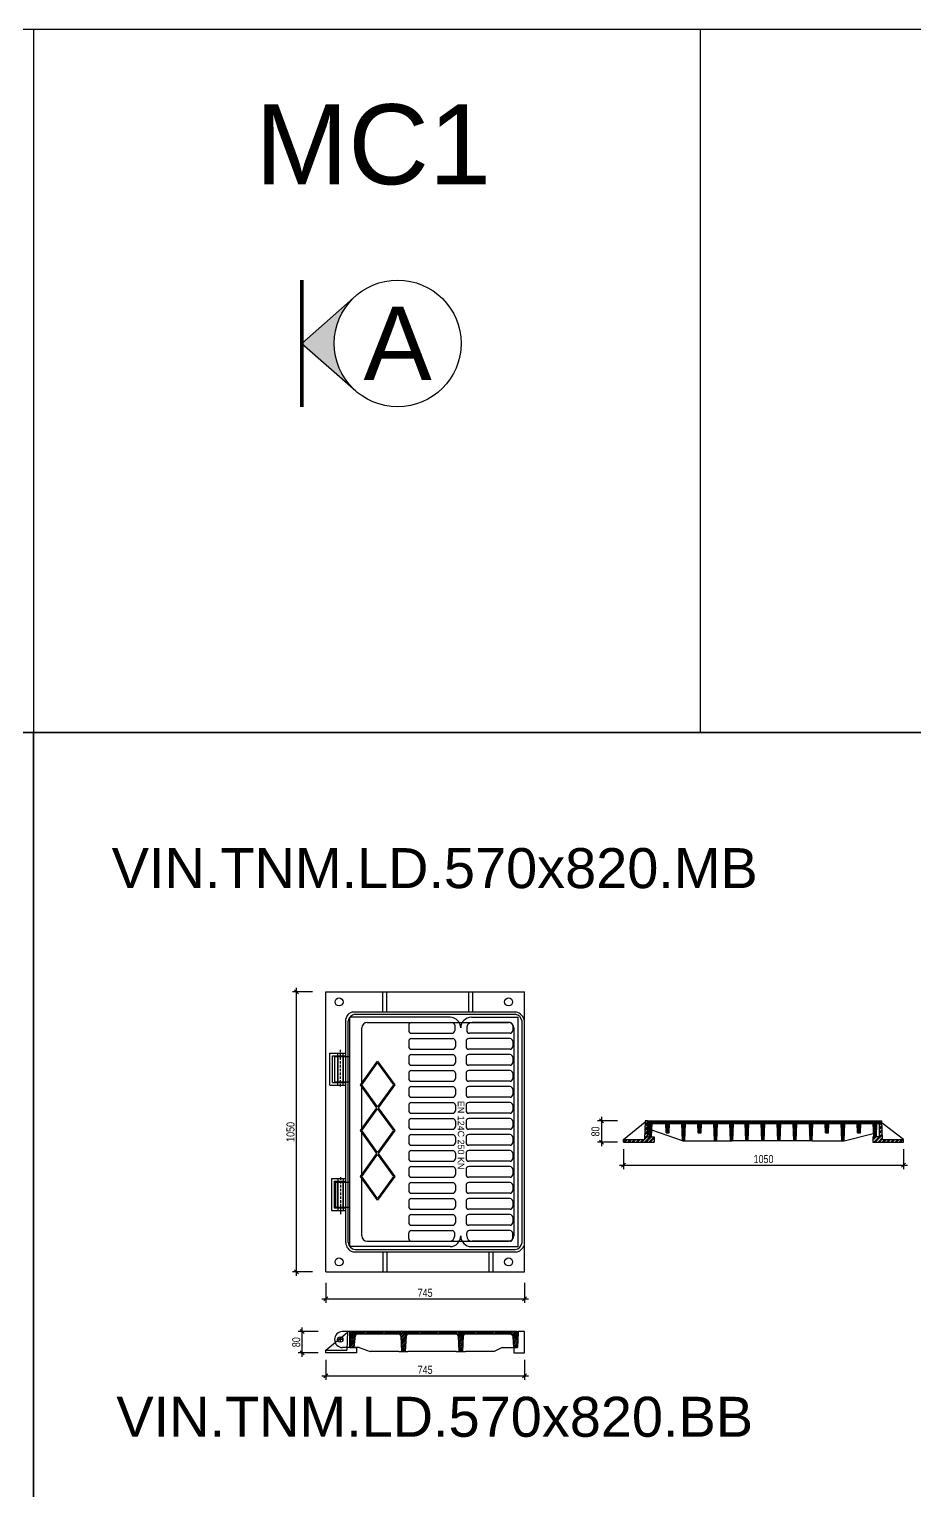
# Model space of a CAD drawing. Header units: feet. Extents: x 0 to 46220, y -100 to 29800.
# Drawn here: x 21984 to 25304, y 21449 to 26929 of the extents above; entities that cross this region are included whole.
import ezdxf
from ezdxf.enums import TextEntityAlignment as Align

# ---------------------------------------------------------------- set-up
doc = ezdxf.new("R2010")
doc.units = ezdxf.units.FT
doc.header["$MEASUREMENT"] = 0
doc.linetypes.add('HIDDEN2', pattern=[4.762499999999999, 3.175, -1.5875])
doc.layers.get('Defpoints').update_dxf_attribs({"color": 8})
for name, color, linetype in [('VHG-140', 140, 'Continuous'), ('VHG-Dim', 140, 'Continuous'), ('VHG-Nap2', 125, 'Continuous'), ('VHG-Nap3', 251, 'Continuous'), ('VHG-Nap4', 7, 'Continuous'), ('VHG-Text', 7, 'Continuous'), ('VHG-Thep', 1, 'Continuous')]:
    doc.layers.add(name, color=color, linetype=linetype)
doc.styles.add('Arial', font='arial.ttf')
doc.styles.add('VHG-Unicode.Bold', font='arial.ttf', dxfattribs={"width": 0.8})
doc.styles.add('VHG-Unicode.Regular', font='arial.ttf', dxfattribs={"width": 0.8})
doc.dimstyles.new('VHG1-15', dxfattribs={"dimscale": 150, "dimtxt": 0.2, "dimasz": 0.1, "dimexe": 0.1, "dimexo": 0.1, "dimgap": 0.05, "dimtad": 1, "dimdec": 0, "dimzin": 0, "dimdsep": 46, "dimtxsty": 'VHG-Unicode.Regular', "dimblk": 'OBLIQUE', "dimcen": 0.1, "dimdle": 0.1, "dimclrd": 140, "dimclre": 140, "dimclrt": 7, "dimaunit": 1, "dimadec": 3, "dimazin": 0, "dimtfac": 1, "dimtdec": 0, "dimtix": 1, "dimtofl": 0, "dimtmove": 0, "dimatfit": 3, "dimldrblk": 'DOTSMALL', "dimfxl": 0.4, "dimfxlon": 1, "dimtolj": 1, "dimtzin": 0, "dimarcsym": 0})
pattern_1 = [(45, (-5797.61985022173, 61594.12343106967), (-2.651650429449553, 2.651650429449553), [])]

# ---------------------------------------------------------------- blocks, each defined once
blk = doc.blocks.new('34gagw4gs')
at = {"layer": 'VHG-Nap3', "lineweight": 25, "ltscale": 3}
h = blk.add_hatch(dxfattribs=at)
h.set_pattern_fill('ANSI31', color=256, scale=36, angle=90)
h.set_pattern_definition([(135, (-3643.953820500523, -39188.56399605235), (-3.181980515339464, -3.181980515339464), [])])
h.paths.add_polyline_path([(-14.91373409703374, 56.27916053310037, -0.2161078666478582), (-20, 62.78566753305495), (-20, 219.6491875629872, -0.2869233876518967), (-12.37358256056905, 227.016806345433), (45, 229.6582729481161), (45, 236.6656878329813), (45, 243.6656878329813), (-14.09998618811369, 246.3933795038611, -0.2313413417606376), (-20, 252.9003677163273), (-20, 433.9927159529179, -0.300241678041459), (-12.22771136835217, 441.8001803029329), (45, 444.4414592888206), (45, 458.4414592888206), (-13.97691079601645, 461.1634705569595, -0.2438253987207569), (-19.99760580062866, 468.1274246480316), (-19.93715512752533, 636.9400682169944, -0.3938596582141196), (-11.18578607961535, 647.4008108861744), (30, 650.42110186629), (30, 664.4414592888206), (-25.91066859290004, 666.3051482420415), (-30, 666.3397606760263), (-30, 643.8933591041714), (-30, 51.46625017933547), (-30, 40.57701422646642, 0.4240070751806534), (-25.86674068123102, 36.57923460006714), (30, 38.44145928882062), (30, 51.90253369137645)])
at = {"layer": 'VHG-Nap4'}
for p, q in [((-30, 650.5770142264664), (-30, 666.3397606760263)), ((-30, 662.3059043493122), (-30, 51.46625017933547)), ((-25.86674068123102, 666.3036839775741), (30, 664.4414592888206)), ((30, 650.4211018657516), (29.99999999999909, 664.4414592888206)), ((30, 650.4211018657443), (30, 660.5725710168481)), ((30, 606.4414592888206), (30, 650.4211018657443)), ((30, 606.4414592888206), (45, 576.4414592888206)), ((45, 576.4414592888206), (45, 468.7601575739682)), ((45, 434.1227610036731), (45, 253.0772307440639)), ((-30, 60.97499252483249), (-30, 8.447245547547936)), ((30, 70.25025331228971), (30, 8.447245547547936)), ((-30, 52.30590434931219), (-30, 40.57701422646642)), ((-25.86674068123102, 36.57923460006714), (30, 38.44145928882062)), ((-10, 0), (10, 0)), ((0, 10), (0, -10)), ((30, 50.57257101684809), (30, 42.31034756079316)), ((30, 50.57257101684809), (30, 42.31034756079316))]:
    blk.add_line(p, q, dxfattribs=at)
at = {"layer": 'VHG-Nap4', "lineweight": 25, "ltscale": 3}
for p, q in [((-30, 666.3397606760263), (-26, 666.3059043493122)), ((-19.93676783144474, 638.0216123331338), (-19.99760580062866, 468.1274246480316)), ((30.01893277093768, 650.4224902689457), (-11.18578607961535, 647.4008108861744)), ((-13.97691079601645, 461.1634705569595), (45, 458.4414592888206)), ((-12.22771136835217, 441.8001803029329), (45, 444.4414592888206)), ((45, 434.1227610036731), (45, 468.7601575739682)), ((-20, 433.9927159529179), (-20, 252.9003677163273)), ((-20, 219.6491875629872), (-20, 62.78566753305495)), ((-14.09998618811369, 246.3933795038611), (45, 243.6656878329813)), ((-12.37358256056905, 227.016806345433), (45, 229.6582729481161)), ((45, 236.6656878329813), (45, 253.0772307440639)), ((45, 219.8056878335774), (45, 236.6656878329813)), ((45, 219.8056878335774), (45, 111.4034669045359)), ((30, 70.25025331228971), (45, 111.4034669045359)), ((30, 51.90253369137645), (-14.91373409703374, 56.27916053310037)), ((30, 37.90253369137645), (30, 51.90253369137645))]:
    blk.add_line(p, q, dxfattribs=at)
at = {"layer": 'VHG-Nap4'}
blk.add_circle((0, 0), 10, dxfattribs=at)
at = {"layer": 'VHG-Nap4', "lineweight": 25, "ltscale": 3}
for centre, start, end in [((-9.951594546437263, 637.4772645812482), 88.28648511935619, 183.1391808897118), ((-10.19890408962965, 432.0081457309425), 101.7054669948269, 168.5532556751563), ((-10.27144720032811, 470.4516102802008), 193.4395046091009, 248.2506833445853), ((-10.39452259242535, 255.6815192271024), 196.1477432027953, 248.2506833445853), ((-10.29577678442001, 217.2350517399609), 101.9923200202579, 166.0300138295416), ((-10.28147330135107, 65.14156200736761), 193.626371246655, 242.4045227149131)]:
    blk.add_arc(centre, 10, start, end, dxfattribs=at)
at = {"layer": 'VHG-Nap4'}
for centre, radius, end in [((-26, 40.57701422646642), 3.999999999999824, 271.9091525090072), ((0, 8.447245547547936), 30, 0)]:
    blk.add_arc(centre, radius, 180, end, dxfattribs=at)
blk = doc.blocks.new('VIN.TNM.LD.570x820.BB')
at = {"layer": 'VHG-Nap4', "lineweight": 30, "ltscale": 3}
for p, q in [((-317.1775056049155, 0), (-319.7229601517247, -70)), ((-308.1775056049155, 0), (-317.1775056049155, 0))]:
    blk.add_line(p, q, dxfattribs=at)
at = {"layer": 'VHG-Nap4'}
for q in [(-308.1775056049155, 0), (-283.1775056049155, -60)]:
    blk.add_line((-308.1775056049155, -60), q, dxfattribs=at)
at = {"layer": 'VHG-Nap4', "lineweight": 25, "ltscale": 3}
for p, q in [((-398.1775056049155, -70), (-317.3301640111895, -4.198106170282699)), ((-398.1775056049155, -80), (-398.1775056049155, -70)), ((-398.1775056049155, -70), (-319.7229601517247, -70)), ((-283.1775056049228, -80), (-398.1775056049155, -80)), ((-283.1775056049155, -60), (-283.1775056049155, -80))]:
    blk.add_line(p, q, dxfattribs=at)
at = {"layer": 'VHG-Nap4'}
blk.add_lwpolyline([(322.7397648021579, 0), (320.8414634149522, -60), (306.8224943950772, -60), (306.8224943950772, -80), (346.8224943950772, -80), (346.8224943950845, 0)], close=True, dxfattribs=at)
at = {"layer": 'VHG-Dim', "rotation": 270}
blk.add_blockref('34gagw4gs', (-343.5999958738685, -30), dxfattribs=at)
blk = doc.blocks.new('EN-124C')
at = {"layer": 'VHG-Nap4'}
for p, q in [((519.8612532943953, 264.4976151400115), (-340.1387467056056, 264.4976151400188)), ((-340.1387467056047, 89.49761514001875), (-340.1387467056047, 264.4976151400188)), ((-320.1387467056047, 234.4976151400188), (-320.1387467056047, 91.99761514001875)), ((-310.1387467056047, 244.4976151400188), (-290.1387467056047, 244.4976151400188)), ((-280.1387467056047, 234.4976151400188), (-280.1387467056047, 81.99761514001875)), ((-260.1387467056047, 234.4976151400188), (-260.1387467056047, 79.49761514001875)), ((-250.1387467056047, 244.4976151400188), (-230.1387467056047, 244.4976151400188)), ((-220.1387467056047, 234.4976151400188), (-220.1387467056047, 79.49761514001875)), ((-200.1387467056047, 234.4976151400188), (-200.1387467056047, 79.49761514001875)), ((-190.1387467056047, 244.4976151400188), (-170.1387467056047, 244.4976151400188)), ((-160.1387467056047, 234.4976151400188), (-160.1387467056047, 79.49761514001875)), ((-140.1387467056047, 234.4976151400188), (-140.1387467056047, 79.49761514001875)), ((-130.1387467056047, 244.4976151400188), (-110.1387467056047, 244.4976151400188)), ((-100.1387467056047, 234.4976151400188), (-100.1387467056047, 79.49761514001875)), ((-80.13874670560472, 234.4976151400188), (-80.13874670560472, 79.49761514001875)), ((-70.13874670560472, 244.4976151400188), (-50.13874670560472, 244.4976151400188)), ((-40.13874670560472, 234.4976151400188), (-40.13874670560472, 79.49761514001875)), ((-20.13874670560472, 234.4976151400188), (-20.13874670560472, 79.49761514001875)), ((-10.13874670560472, 244.4976151400188), (9.861253294395283, 244.4976151400188)), ((19.86125329439528, 234.4976151400188), (19.86125329439528, 79.49761514001875)), ((39.86125329439528, 234.4976151400188), (39.86125329439528, 79.49761514001875)), ((49.86125329439528, 244.4976151400188), (69.86125329439528, 244.4976151400188)), ((79.86125329439528, 234.4976151400188), (79.86125329439528, 79.49761514001875)), ((99.86125329439528, 234.4976151400188), (99.86125329439528, 79.49761514001875)), ((109.8612532943953, 244.4976151400188), (129.8612532943953, 244.4976151400188)), ((139.8612532943953, 234.4976151400188), (139.8612532943953, 79.49761514001875)), ((159.8612532943953, 234.4976151400188), (159.8612532943953, 79.49761514001875)), ((169.8612532943953, 244.4976151400188), (189.8612532943953, 244.4976151400188)), ((199.8612532943953, 234.4976151400188), (199.8612532943953, 79.49761514001875)), ((219.8612532943953, 234.4976151400188), (219.8612532943953, 79.49761514001875)), ((229.8612532943953, 244.4976151400188), (249.8612532943953, 244.4976151400188)), ((259.8612532943953, 234.4976151400188), (259.8612532943953, 79.49761514001875)), ((279.8612532943953, 234.4976151400188), (279.8612532943953, 79.49761514001875)), ((289.8612532943953, 244.4976151400188), (309.8612532943953, 244.4976151400188)), ((319.8612532943953, 234.4976151400188), (319.8612532943953, 79.49761514001875)), ((339.8612532943953, 234.4976151400188), (339.8612532943953, 79.49761514001875)), ((349.8612532943953, 244.4976151400188), (369.8612532943953, 244.4976151400188)), ((379.8612532943953, 234.4976151400188), (379.8612532943953, 79.49761514001875)), ((399.8612532943953, 234.4976151400188), (399.8612532943953, 79.49761514001875)), ((409.8612532943953, 244.4976151400188), (429.8612532943953, 244.4976151400188)), ((439.8612532943953, 234.4976151400188), (439.8612532943953, 79.49761514001875)), ((459.8612532943953, 234.4976151400188), (459.8612532943953, 81.99761514001875)), ((489.8612532943953, 244.4976151400188), (469.8612532943953, 244.4976151400188)), ((499.8612532943953, 234.4976151400188), (499.8612532943953, 91.99761514001875)), ((519.8612532943953, 89.49761514001875), (519.8612532943953, 264.4976151400188)), ((-300.1387467056047, 71.99761514001875), (-290.1387467056047, 71.99761514001875)), ((-250.1387467056047, 69.49761514001875), (-230.1387467056047, 69.49761514001875)), ((-190.1387467056047, 69.49761514001875), (-170.1387467056047, 69.49761514001875)), ((-130.1387467056047, 69.49761514001875), (-110.1387467056047, 69.49761514001875)), ((-70.13874670560472, 69.49761514001875), (-50.13874670560472, 69.49761514001875)), ((-10.13874670560472, 69.49761514001875), (9.861253294395283, 69.49761514001875)), ((49.86125329439528, 69.49761514001875), (69.86125329439528, 69.49761514001875)), ((109.8612532943953, 69.49761514001875), (129.8612532943953, 69.49761514001875)), ((169.8612532943953, 69.49761514001875), (189.8612532943953, 69.49761514001875)), ((229.8612532943953, 69.49761514001875), (249.8612532943953, 69.49761514001875)), ((289.8612532943953, 69.49761514001875), (309.8612532943953, 69.49761514001875)), ((349.8612532943953, 69.49761514001875), (369.8612532943953, 69.49761514001875)), ((409.8612532943953, 69.49761514001875), (429.8612532943953, 69.49761514001875)), ((479.8612532943953, 71.99761514001875), (469.8612532943953, 71.99761514001875)), ((-340.1387467056047, 9.497615140018752), (-340.1387467056047, -365.6782171837112)), ((-320.1387467056047, -135.5023848599812), (-320.1387467056047, 16.99761514001875)), ((-320.1387467056047, -135.5023848599812), (-320.1387467056047, 6.997615140018752)), ((-310.1387467056047, 26.99761514001875), (-290.1387467056047, 26.99761514001875)), ((-280.1387467056047, -135.5023848599812), (-280.1387467056047, 16.99761514001875)), ((-260.1387467056047, -135.5023848599812), (-260.1387467056047, 19.49761514001875)), ((-250.1387467056047, 29.49761514001875), (-230.1387467056047, 29.49761514001875)), ((-220.1387467056047, -135.5023848599812), (-220.1387467056047, 19.49761514001875)), ((-200.1387467056047, -135.5023848599812), (-200.1387467056047, 19.49761514001875)), ((-190.1387467056047, 29.49761514001875), (-170.1387467056047, 29.49761514001875)), ((-160.1387467056047, -135.5023848599812), (-160.1387467056047, 19.49761514001875)), ((-140.1387467056047, -135.5023848599812), (-140.1387467056047, 19.49761514001875)), ((-130.1387467056047, 29.49761514001875), (-110.1387467056047, 29.49761514001875)), ((-100.1387467056047, -135.5023848599812), (-100.1387467056047, 19.49761514001875)), ((-80.13874670560472, -135.5023848599812), (-80.13874670560472, 19.49761514001875)), ((-70.13874670560472, 29.49761514001875), (-50.13874670560472, 29.49761514001875)), ((-40.13874670560472, -135.5023848599812), (-40.13874670560472, 19.49761514001875)), ((-20.13874670560472, -135.5023848599812), (-20.13874670560472, 19.49761514001875)), ((-10.13874670560472, 29.49761514001875), (9.861253294395283, 29.49761514001875)), ((19.86125329439528, -135.5023848599812), (19.86125329439528, 19.49761514001875)), ((39.86125329439528, -135.5023848599812), (39.86125329439528, 19.49761514001875)), ((49.86125329439528, 29.49761514001875), (69.86125329439528, 29.49761514001875)), ((79.86125329439528, -135.5023848599812), (79.86125329439528, 19.49761514001875)), ((99.86125329439528, -135.5023848599812), (99.86125329439528, 19.49761514001875)), ((109.8612532943953, 29.49761514001875), (129.8612532943953, 29.49761514001875)), ((139.8612532943953, -135.5023848599812), (139.8612532943953, 19.49761514001875)), ((159.8612532943953, -135.5023848599812), (159.8612532943953, 19.49761514001875)), ((169.8612532943953, 29.49761514001875), (189.8612532943953, 29.49761514001875)), ((199.8612532943953, -135.5023848599812), (199.8612532943953, 19.49761514001875)), ((219.8612532943953, -135.5023848599812), (219.8612532943953, 19.49761514001875)), ((229.8612532943953, 29.49761514001875), (249.8612532943953, 29.49761514001875)), ((259.8612532943953, -135.5023848599812), (259.8612532943953, 19.49761514001875)), ((279.8612532943953, -135.5023848599812), (279.8612532943953, 19.49761514001875)), ((289.8612532943953, 29.49761514001875), (309.8612532943953, 29.49761514001875)), ((319.8612532943953, -135.5023848599812), (319.8612532943953, 19.49761514001875)), ((339.8612532943953, -135.5023848599812), (339.8612532943953, 19.49761514001875)), ((349.8612532943953, 29.49761514001875), (369.8612532943953, 29.49761514001875)), ((379.8612532943953, -135.5023848599812), (379.8612532943953, 19.49761514001875)), ((399.8612532943953, -135.5023848599812), (399.8612532943953, 19.49761514001875)), ((409.8612532943953, 29.49761514001875), (429.8612532943953, 29.49761514001875)), ((439.8612532943953, -135.5023848599812), (439.8612532943953, 19.49761514001875)), ((459.8612532943953, -135.5023848599812), (459.8612532943953, 16.99761514001875)), ((479.8612532943953, 26.99761514001875), (469.8612532943953, 26.99761514001875)), ((499.8612532943953, -135.5023848599812), (499.8612532943953, 6.997615140018752)), ((499.8612532943953, -135.5023848599812), (499.8612532943953, 6.997615140018752)), ((519.8612532943953, 9.497615140018752), (519.8612532943953, -365.6782171837112)), ((-310.1387467056047, -145.5023848599812), (-290.1387467056047, -145.5023848599812)), ((-250.1387467056047, -145.5023848599812), (-230.1387467056047, -145.5023848599812)), ((-190.1387467056047, -145.5023848599812), (-170.1387467056047, -145.5023848599812)), ((-130.1387467056047, -145.5023848599812), (-110.1387467056047, -145.5023848599812)), ((-70.13874670560472, -145.5023848599812), (-50.13874670560472, -145.5023848599812)), ((-10.13874670560472, -145.5023848599812), (9.861253294395283, -145.5023848599812)), ((49.86125329439528, -145.5023848599812), (69.86125329439528, -145.5023848599812)), ((109.8612532943953, -145.5023848599812), (129.8612532943953, -145.5023848599812)), ((169.8612532943953, -145.5023848599812), (189.8612532943953, -145.5023848599812)), ((229.8612532943953, -145.5023848599812), (249.8612532943953, -145.5023848599812)), ((289.8612532943953, -145.5023848599812), (309.8612532943953, -145.5023848599812)), ((349.8612532943953, -145.5023848599812), (369.8612532943953, -145.5023848599812)), ((409.8612532943953, -145.5023848599812), (429.8612532943953, -145.5023848599812)), ((489.8612532943953, -145.5023848599812), (469.8612532943953, -145.5023848599812)), ((519.8612532943953, -365.6782171837112), (-340.1387467056047, -365.6782171837112)), ((-192.3902618594002, -423.3501132204256), (-192.3902618594002, -365.6782171837112)), ((-98.3902618594002, -423.3501132204256), (-98.3902618594002, -365.6782171837112)), ((278.1127684481908, -423.3501132204256), (278.1127684481908, -365.6782171837112)), ((372.1127684481908, -423.3501132204256), (372.1127684481908, -365.6782171837112)), ((-192.3902618594002, -391.7973587679735), (-98.3902618594002, -391.7973587679735)), ((-192.3902618594002, -411.7973587679735), (-98.3902618594002, -411.7973587679735)), ((-192.3902618594002, -423.3501132204256), (-98.3902618594002, -423.3501132204256)), ((372.1127684481908, -391.7973587679735), (278.1127684481908, -391.7973587679735)), ((372.1127684481908, -411.7973587679735), (278.1127684481908, -411.7973587679735)), ((372.1127684481908, -423.3501132204256), (278.1127684481908, -423.3501132204256))]:
    blk.add_line(p, q, dxfattribs=at)
at = {"layer": 'VHG-Nap4', "lineweight": 25, "ltscale": 3}
for points in [[(-0.7052834711503237, -264.4085774458072), (-86.60295554692857, -325.9332580342016), (-175.9184612638783, -261.9605352803192), (-86.60295554692857, -197.9878125282994), (-0.7052835009526461, -259.5124930962047)], [(-0.7052835009526461, -259.5124930962047), (85.1923885748256, -197.9878125078103), (171.0900606245268, -259.5124930757156)], [(171.0900525331963, -259.5124988704047), (256.9877327003051, -197.9878124891839), (346.3032384172548, -261.9605352412036), (256.9877327003051, -325.9332579932234), (171.0900606506038, -264.4085774253181)], [(171.0900606506038, -264.4085774253181), (85.1923885748256, -325.9332580137125), (-0.7052834711503237, -264.4085774458072)]]:
    blk.add_lwpolyline(points, dxfattribs=at)
for points in [[(-4.123117142124102, -261.9605352616927), (-86.6029557294678, -321.0371737944952), (-169.0827943168115, -261.9605352616927), (-86.6029557294678, -202.8838967270276)], [(167.6722269833554, -261.9605352412036), (85.19238839228638, -321.0371737740061), (2.712549804942682, -261.9605352412036), (85.19238839228638, -202.8838967065385)], [(339.4675711051095, -261.9605352207145), (256.9877325177658, -321.0371737553796), (174.5078939266969, -261.9605352207145), (256.9877325177658, -202.8838966879121)]]:
    blk.add_lwpolyline(points, close=True, dxfattribs=at)
at = {"layer": 'VHG-Nap4'}
for centre, radius, start, end in [((-310.1387467056047, 234.4976151400188), 10.00000000000021, 90, 180), ((-290.1387467056047, 234.4976151400188), 10.00000000000021, 0, 90), ((-250.1387467056047, 234.4976151400188), 10.00000000000021, 90, 180), ((-230.1387467056047, 234.4976151400188), 10.00000000000021, 0, 90), ((-190.1387467056047, 234.4976151400188), 10.00000000000021, 90, 180), ((-170.1387467056047, 234.4976151400188), 10.00000000000021, 0, 90), ((-130.1387467056047, 234.4976151400188), 10.00000000000021, 90, 180), ((-110.1387467056047, 234.4976151400188), 10.00000000000021, 0, 90), ((-70.13874670560472, 234.4976151400188), 10.00000000000021, 90, 180), ((-50.13874670560472, 234.4976151400188), 10.00000000000021, 0, 90), ((-10.13874670560472, 234.4976151400188), 10.00000000000021, 90, 180), ((9.861253294395283, 234.4976151400188), 10.00000000000021, 0, 90), ((49.86125329439528, 234.4976151400188), 10.00000000000021, 90, 180), ((69.86125329439528, 234.4976151400188), 10.00000000000021, 0, 90), ((109.8612532943953, 234.4976151400188), 10.00000000000021, 90, 180), ((129.8612532943953, 234.4976151400188), 10.00000000000021, 0, 90), ((169.8612532943953, 234.4976151400188), 10.00000000000021, 90, 180), ((189.8612532943953, 234.4976151400188), 10.00000000000021, 0, 90), ((229.8612532943953, 234.4976151400188), 10.00000000000021, 90, 180), ((249.8612532943953, 234.4976151400188), 10.00000000000021, 0, 90), ((289.8612532943953, 234.4976151400188), 10.00000000000021, 90, 180), ((309.8612532943953, 234.4976151400188), 10.00000000000021, 0, 90), ((349.8612532943953, 234.4976151400188), 10.00000000000021, 90, 180), ((369.8612532943953, 234.4976151400188), 10.00000000000021, 0, 90), ((409.8612532943953, 234.4976151400188), 10.00000000000021, 90, 180), ((429.8612532943953, 234.4976151400188), 10.00000000000021, 0, 90), ((469.8612532943953, 234.4976151400188), 10.00000000000021, 90, 180), ((489.8612532943953, 234.4976151400188), 10.00000000000021, 0, 90), ((-300.1387467056047, 89.49761514001875), 40.00000000000082, 180, 270), ((-300.1387467056047, 91.99761514001875), 20.00000000000043, 180, 270), ((-290.1387467056047, 81.99761514001875), 10.00000000000021, 270, 0), ((-250.1387467056047, 79.49761514001875), 10.00000000000021, 180, 270), ((-230.1387467056047, 79.49761514001875), 10.00000000000021, 270, 0), ((-190.1387467056047, 79.49761514001875), 10.00000000000021, 180, 270), ((-170.1387467056047, 79.49761514001875), 10.00000000000021, 270, 0), ((-130.1387467056047, 79.49761514001875), 10.00000000000021, 180, 270), ((-110.1387467056047, 79.49761514001875), 10.00000000000021, 270, 0), ((-70.13874670560472, 79.49761514001875), 10.00000000000021, 180, 270), ((-50.13874670560472, 79.49761514001875), 10.00000000000021, 270, 0), ((-10.13874670560472, 79.49761514001875), 10.00000000000021, 180, 270), ((9.861253294395283, 79.49761514001875), 10.00000000000021, 270, 0), ((49.86125329439528, 79.49761514001875), 10.00000000000021, 180, 270), ((69.86125329439528, 79.49761514001875), 10.00000000000021, 270, 0), ((109.8612532943953, 79.49761514001875), 10.00000000000021, 180, 270), ((129.8612532943953, 79.49761514001875), 10.00000000000021, 270, 0), ((169.8612532943953, 79.49761514001875), 10.00000000000021, 180, 270), ((189.8612532943953, 79.49761514001875), 10.00000000000021, 270, 0), ((229.8612532943953, 79.49761514001875), 10.00000000000021, 180, 270), ((249.8612532943953, 79.49761514001875), 10.00000000000021, 270, 0), ((289.8612532943953, 79.49761514001875), 10.00000000000021, 180, 270), ((309.8612532943953, 79.49761514001875), 10.00000000000021, 270, 0), ((349.8612532943953, 79.49761514001875), 10.00000000000021, 180, 270), ((369.8612532943953, 79.49761514001875), 10.00000000000021, 270, 0), ((409.8612532943953, 79.49761514001875), 10.00000000000021, 180, 270), ((429.8612532943953, 79.49761514001875), 10.00000000000021, 270, 0), ((469.8612532943953, 81.99761514001875), 10.00000000000021, 180, 270), ((479.8612532943953, 91.99761514001875), 20.00000000000043, 270, 0), ((479.8612532943953, 89.49761514001875), 40.00000000000082, 270, 0), ((-300.1387467056047, 9.497615140018752), 40.00000000000082, 90, 180), ((-310.1387467056047, 16.99761514001875), 10.00000000000021, 90, 180), ((-290.1387467056047, 16.99761514001875), 10.00000000000021, 0, 90), ((-250.1387467056047, 19.49761514001875), 10.00000000000021, 90, 180), ((-230.1387467056047, 19.49761514001875), 10.00000000000021, 0, 90), ((-190.1387467056047, 19.49761514001875), 10.00000000000021, 90, 180), ((-170.1387467056047, 19.49761514001875), 10.00000000000021, 0, 90), ((-130.1387467056047, 19.49761514001875), 10.00000000000021, 90, 180), ((-110.1387467056047, 19.49761514001875), 10.00000000000021, 0, 90), ((-70.13874670560472, 19.49761514001875), 10.00000000000021, 90, 180), ((-50.13874670560472, 19.49761514001875), 10.00000000000021, 0, 90), ((-10.13874670560472, 19.49761514001875), 10.00000000000021, 90, 180), ((9.861253294395283, 19.49761514001875), 10.00000000000021, 0, 90), ((49.86125329439528, 19.49761514001875), 10.00000000000021, 90, 180), ((69.86125329439528, 19.49761514001875), 10.00000000000021, 0, 90), ((109.8612532943953, 19.49761514001875), 10.00000000000021, 90, 180), ((129.8612532943953, 19.49761514001875), 10.00000000000021, 0, 90), ((169.8612532943953, 19.49761514001875), 10.00000000000021, 90, 180), ((189.8612532943953, 19.49761514001875), 10.00000000000021, 0, 90), ((229.8612532943953, 19.49761514001875), 10.00000000000021, 90, 180), ((249.8612532943953, 19.49761514001875), 10.00000000000021, 0, 90), ((289.8612532943953, 19.49761514001875), 10.00000000000021, 90, 180), ((309.8612532943953, 19.49761514001875), 10.00000000000021, 0, 90), ((349.8612532943953, 19.49761514001875), 10.00000000000021, 90, 180), ((369.8612532943953, 19.49761514001875), 10.00000000000021, 0, 90), ((409.8612532943953, 19.49761514001875), 10.00000000000021, 90, 180), ((429.8612532943953, 19.49761514001875), 10.00000000000021, 0, 90), ((469.8612532943953, 16.99761514001875), 10.00000000000021, 90, 180), ((479.8612532943953, 9.497615140018752), 40.00000000000082, 0, 90), ((479.8612532943953, 6.997615140018752), 20.00000000000043, 0, 90), ((-310.1387467056047, -135.5023848599812), 10.00000000000021, 180, 270), ((-290.1387467056047, -135.5023848599812), 10.00000000000021, 270, 0), ((-250.1387467056047, -135.5023848599812), 10.00000000000021, 180, 270), ((-230.1387467056047, -135.5023848599812), 10.00000000000021, 270, 0), ((-190.1387467056047, -135.5023848599812), 10.00000000000021, 180, 270), ((-170.1387467056047, -135.5023848599812), 10.00000000000021, 270, 0), ((-130.1387467056047, -135.5023848599812), 10.00000000000021, 180, 270), ((-110.1387467056047, -135.5023848599812), 10.00000000000021, 270, 0), ((-70.13874670560472, -135.5023848599812), 10.00000000000021, 180, 270), ((-50.13874670560472, -135.5023848599812), 10.00000000000021, 270, 0), ((-10.13874670560472, -135.5023848599812), 10.00000000000021, 180, 270), ((9.861253294395283, -135.5023848599812), 10.00000000000021, 270, 0), ((49.86125329439528, -135.5023848599812), 10.00000000000021, 180, 270), ((69.86125329439528, -135.5023848599812), 10.00000000000021, 270, 0), ((109.8612532943953, -135.5023848599812), 10.00000000000021, 180, 270), ((129.8612532943953, -135.5023848599812), 10.00000000000021, 270, 0), ((169.8612532943953, -135.5023848599812), 10.00000000000021, 180, 270), ((189.8612532943953, -135.5023848599812), 10.00000000000021, 270, 0), ((229.8612532943953, -135.5023848599812), 10.00000000000021, 180, 270), ((249.8612532943953, -135.5023848599812), 10.00000000000021, 270, 0), ((289.8612532943953, -135.5023848599812), 10.00000000000021, 180, 270), ((309.8612532943953, -135.5023848599812), 10.00000000000021, 270, 0), ((349.8612532943953, -135.5023848599812), 10.00000000000021, 180, 270), ((369.8612532943953, -135.5023848599812), 10.00000000000021, 270, 0), ((409.8612532943953, -135.5023848599812), 10.00000000000021, 180, 270), ((429.8612532943953, -135.5023848599812), 10.00000000000021, 270, 0), ((469.8612532943953, -135.5023848599812), 10.00000000000021, 180, 270), ((489.8612532943953, -135.5023848599812), 10.00000000000021, 270, 0)]:
    blk.add_arc(centre, radius, start, end, dxfattribs=at)
at = {"layer": 'VHG-Nap4', "insert": (-26.577005938394, 62.72109735579579), "char_height": 24, "attachment_point": 1, "style": 'Arial'}
blk.add_mtext_dynamic_manual_height_columns('{\\fArial|b0|i0|c163|p34;EN 124}C 250{\\fArial|b0|i0|c163|p34; KN}', width=291.2205124714746, gutter_width=12.5, heights=[0], dxfattribs=at)
blk = doc.blocks.new('VIN.TNM.LD.570x820.MB')
at = {"layer": 'VHG-Nap2', "linetype": 'HIDDEN2', "ltscale": 3}
for p, q in [((-344.2966471891777, 308.3613439313995), (-344.2966471891777, 167.7405561283158)), ((-342.2966471891777, -308.3613439351393), (-342.2966471891777, -167.7405561283304))]:
    blk.add_line(p, q, dxfattribs=at)
at = {"layer": 'VHG-Nap4'}
for p, q in [((-398.1775056049155, -525.0000000000073), (-398.1775056049155, 524.9999999999927)), ((-398.1775056049155, 524.9999999999927), (346.8224943950845, 524.9999999999927)), ((-184.1775056049155, 449.9999999999927), (-184.1775056049155, 524.9999999999927)), ((-169.1775056049155, 449.9999999999927), (-169.1775056049155, 524.9999999999927)), ((137.8224943950845, 449.9999999999927), (137.8224943950845, 524.9999999999927)), ((152.8224943950845, 449.9999999999927), (152.8224943950845, 524.9999999999927)), ((346.8224943950845, -525.0000000000073), (346.8224943950845, 524.9999999999927)), ((-296.18547353334, 449.9999999999927), (314.6929065045042, 449.9999999999927)), ((-288.1775056049155, 440.9999999999927), (311.8224943950845, 440.9999999999927)), ((-323.1775056049155, -415.0000000000073), (-323.1775056049155, 423.9999999999927)), ((-314.1775056049155, -415.0000000000073), (-314.1775056049155, 414.9999999999927)), ((-263.1775056049155, -390.0000000000073), (-263.1775056049155, 389.9999999999927)), ((-243.1775056049155, 409.9999999999927), (286.8224943950845, 409.9999999999927)), ((306.8224943950845, 389.9999999999927), (306.8224943950845, -390.0000000000073)), ((337.8224943950845, -415.0000000000073), (337.8224943950845, 414.9999999999927)), ((-382.8494016397672, 295.2515151500629), (-323.1775056049155, 295.2515151500629)), ((-382.8494016397672, 175.2515151500629), (-382.8494016397672, 295.2515151500629)), ((-372.8494016397672, 285.2515151500629), (-323.1775056049155, 285.2515151500629)), ((-372.8494016397672, 185.2515151500629), (-372.8494016397672, 285.2515151500629)), ((-365.8494016397672, 282.2515151500629), (-314.1775056049155, 282.2515151500629)), ((-365.8494016397672, 282.2515151500629), (-365.8494016397672, 188.2515151500629)), ((-354.2966471891777, 295.2515151500629), (-354.2966471891777, 175.2515151500629)), ((-334.2966471891777, 295.2515151500629), (-334.2966471891777, 175.2515151500629)), ((-382.8494016397672, 175.2515151500629), (-323.1775056049155, 175.2515151500629)), ((-372.8494016397672, 185.2515151500629), (-323.1775056049155, 185.2515151500629)), ((-365.8494016397672, 188.2515151500629), (-314.1775056049155, 188.2515151500629)), ((-398.148184912272, -173.5000000000073), (-398.148184912272, -126.5000000000073)), ((-376.8494016397672, -175.2515151538028), (-376.8494016397672, -295.2515151538028)), ((-376.8494016397672, -175.2515151538028), (-323.1775056049155, -175.2515151538028)), ((-366.8494016397672, -185.2515151538028), (-323.1775056049155, -185.2515151538028)), ((-366.8494016397672, -185.2515151538028), (-366.8494016397672, -285.2515151538028)), ((-359.8494016397672, -282.2515151538028), (-359.8494016397672, -188.2515151538028)), ((-359.8494016397672, -188.2515151538028), (-314.1775056049155, -188.2515151538028)), ((-352.2966471891777, -295.2515151538028), (-352.2966471891777, -175.2515151538028)), ((-332.2966471891777, -295.2515151538028), (-332.2966471891777, -175.2515151538028)), ((-376.8494016397672, -295.2515151538028), (-323.1775056049155, -295.2515151538028)), ((-366.8494016397672, -285.2515151538028), (-323.1775056049155, -285.2515151538028)), ((-359.8494016397672, -282.2515151538028), (-314.1775056049155, -282.2515151538028)), ((-243.1775056049155, -410.0000000000073), (286.8224943950845, -410.0000000000073)), ((-297.1775056049155, -450.0000000000073), (321.148558944471, -450.0000000000073)), ((-288.1775056049155, -441.0000000000073), (311.8224943950845, -441.0000000000073)), ((-184.1775056049155, -450.0000000000073), (-184.1775056049155, -525.0000000000073)), ((-169.1775056049155, -450.0000000000073), (-169.1775056049155, -525.0000000000073)), ((212.8224943950845, -450.0000000000073), (212.8224943950845, -525.0000000000073)), ((227.8224943950845, -450.0000000000073), (227.8224943950845, -525.0000000000073)), ((-398.1775056049155, -525.0000000000073), (346.8224943950845, -525.0000000000073))]:
    blk.add_line(p, q, dxfattribs=at)
for centre in [(-348.335438840084, 487.4999999999927), (287.3224943950845, 487.4999999999927), (-348.335438840084, -487.5000000000073), (287.3224943950845, -487.5000000000073)]:
    blk.add_circle(centre, 15, dxfattribs=at)
for centre, radius, start, end in [((-290.7314265556561, 417.3268958218323), 33.12519230212357, 99.47687489401433, 168.3781756652274), ((-283.9348649177628, 410.7573593109773), 30.53878379585428, 97.98572146311808, 172.0142784436427), ((307.5798537079318, 410.7573593109773), 30.53878379585452, 7.985721556357307, 82.01427853688193), ((305.4437948875202, 409.2971061654316), 41.74052745344821, 7.549600039416837, 77.19780337558647), ((-243.1775056049155, 389.9999999999927), 20, 90, 180), ((286.8224943950845, 389.9999999999927), 20, 0, 90), ((-284.5599547680395, -413.4698193818404), 38.6478548606528, 182.2690991361006, 250.9450504667067), ((-283.9348649177628, -410.7573593147172), 30.53878379579362, 187.9857215563573, 262.0142785368819), ((-243.1775056049155, -390.0000000000073), 20, 180, 270), ((286.8224943950845, -390.0000000000073), 20, 270, 0), ((307.5845688674672, -410.7577846124841), 30.53770791154459, 277.9770714140278, 352.0148011120338), ((295.5888659432603, -396.8083063550366), 59.01401680501587, 295.665233428593, 330.24555707743)]:
    blk.add_arc(centre, radius, start, end, dxfattribs=at)
at = {"layer": 'VHG-Nap4', "rotation": 270}
blk.add_blockref('EN-124C', (58.2421496621464, 89.861253294388), dxfattribs=at)
blk = doc.blocks.new('VIN.TNM.LD.570x820.AA')
at = {"layer": 'VHG-Nap3', "lineweight": 25, "ltscale": 3}
h = blk.add_hatch(dxfattribs=at)
h.set_pattern_fill('ANSI32', color=256, scale=30)
h.set_pattern_definition([(45, (-41346.74140129983, 5070.193608190864), (-7.954951288348661, 7.954951288348661), []), (45, (-41341.43810044974, 5070.193608190864), (-7.954951288348661, 7.954951288348661), [])])
h.paths.add_polyline_path([(444, 0), (435, 0), (435, -9), (435, -60), (410, -60), (410, -72), (410, -80), (525, -80), (525, -70), (446.5454545430839, -70)])
h.paths.add_polyline_path([(-410, -60), (-420.2622234560549, -60), (-428.2577827125788, -60), (-435, -60), (-435, 0), (-444, 0), (-446.5454545468092, -70), (-525, -70), (-525, -80), (-410, -80)])
h = blk.add_hatch(dxfattribs=at)
h.set_pattern_fill('ANSI31', color=256, scale=30)
h.set_pattern_definition([(45, (-41349.05208579823, 5070.193608190864), (-2.651650429449553, 2.651650429449553), [])])
h.paths.add_polyline_path([(-174.1598601453006, 0), (-432.3106844983995, 0), (-430.5684672109783, -52.26651864312589), (-430.5684672109783, -60), (-420.5684672109783, -60), (-417.9773511663079, -10), (-366.6440178304911, -10), (-365.31541935727, -45.02156449109316), (-353.972577534616, -45.02156449109316), (-352.6440178304911, -10), (-306.6440178304911, -10), (-304.1781399659812, -75), (-295.1098237410188, -75), (-292.6440178304911, -10), (-246.6440178304911, -10), (-245.31541935727, -45.02156449109316), (-233.972577534616, -45.02156449109316), (-232.6440178304911, -10), (-186.6440178304911, -10), (-184.1781399659812, -75), (-175.1098237410188, -75), (-174.1598601453006, -49.95843713358045)])
h = blk.add_hatch(dxfattribs=at)
h.set_pattern_fill('ANSI31', color=256, scale=30)
h.set_pattern_definition(pattern_1)
h.paths.add_polyline_path([(212.9809008575976, 0), (-174.1598601453006, 0), (-174.1598601453006, -49.95843713358045), (-172.6440178304911, -10), (-126.1440178304911, -10), (-123.6781399659812, -75), (-119.1440178304911, -75), (-114.6098237410188, -75), (-112.1440178304911, -10), (-9.193288773298264, -10), (-6.813474494963884, -72.73138264939189), (-6.899535570293665, -75), (2.168780654668808, -75), (4.634586561471224, -10), (50.52264883369207, -10), (52.98852670192719, -75), (62.05684292688966, -75), (64.52264883369207, -10), (110.5226488336921, -10), (112.9885267019272, -75), (122.0568429268897, -75), (124.5226488336921, -10), (170.5226488336921, -10), (172.9885267019272, -75), (182.0568429268897, -75), (184.5226488336921, -10), (212.9809008575976, -10)])
h = blk.add_hatch(dxfattribs=at)
h.set_pattern_fill('ANSI31', color=256, scale=30)
h.set_pattern_definition(pattern_1)
h.paths.add_polyline_path([(432.6893155016005, 0), (212.9809008575976, 0), (212.9809008575976, -10), (230.5226488336921, -10), (231.8512473069131, -45.02156449109316), (243.1940891332924, -45.02156449109316), (244.5226488336921, -10), (290.5226488336921, -10), (292.9885267019272, -75), (302.0568429268897, -75), (304.5226488336921, -10), (351.0226488336921, -10), (352.3512473069131, -45.02156449109316), (363.6940891332924, -45.02156449109316), (365.0226488336921, -10), (411.0226488336921, -10), (412.9194779619575, -60), (423.1258750595152, -60), (425.0226488336921, -10), (432.6893155016005, -10)])
h = blk.add_hatch(dxfattribs=at)
h.set_pattern_fill('ANSI31', color=256, scale=30)
h.set_pattern_definition(pattern_1)
h.paths.add_polyline_path([(-55.25347571447492, -10), (-69.08135104551911, -10), (-66.70153676718473, -72.73138264939189), (-66.70153676718473, -75), (-57.63322054222226, -75), (-57.63322054222226, -72.73138264939189)])
at = {"layer": 'VHG-Nap4', "lineweight": 30, "ltscale": 3}
for p, q in [((-444, 0), (-446.5454545468092, -70)), ((-435, 0), (-444, 0)), ((432.6893155016005, 0), (432.6893155016005, -10)), ((435, 0), (444, 0)), ((446.5454545430839, -70), (444, 0)), ((-430.5684672109783, -52.26651864312589), (-430.5684672109783, -60)), ((-420.5684672109783, -60), (-417.9773511663079, -10)), ((-417.9773511663079, -10), (-366.6440178304911, -10)), ((-365.31541935727, -45.02156449109316), (-366.6440178304911, -10)), ((-353.972577534616, -45.02156449109316), (-352.6440178304911, -10)), ((-352.6440178304911, -10), (-306.6440178304911, -10)), ((-304.1781399659812, -75), (-306.6440178304911, -10)), ((-295.1098237410188, -75), (-292.6440178304911, -10)), ((-292.6440178304911, -10), (-246.6440178304911, -10)), ((-245.31541935727, -45.02156449109316), (-246.6440178304911, -10)), ((-233.972577534616, -45.02156449109316), (-232.6440178304911, -10)), ((-232.6440178304911, -10), (-186.6440178304911, -10)), ((-184.1781399659812, -75), (-186.6440178304911, -10)), ((-175.1098237410188, -75), (-172.6440178304911, -10)), ((-172.6440178304911, -10), (-126.1440178304911, -10)), ((-123.6781399659812, -75), (-126.1440178304911, -10)), ((-114.6098237410188, -75), (-112.1440178304911, -10)), ((-112.1440178304911, -10), (-69.08135104551911, -10)), ((-66.70153676718473, -72.73138264939189), (-69.08135104551911, -10)), ((-57.63322054222226, -72.73138264939189), (-55.25347571447492, -10)), ((-55.25347571447492, -10), (-9.365413438528776, -10)), ((-6.899535570293665, -75), (-9.365413438528776, -10)), ((2.168780654668808, -75), (4.634586561471224, -10)), ((4.634586561471224, -10), (50.52264883369207, -10)), ((52.98852670192719, -75), (50.52264883369207, -10)), ((62.05684292688966, -75), (64.52264883369207, -10)), ((64.52264883369207, -10), (110.5226488336921, -10)), ((112.9885267019272, -75), (110.5226488336921, -10)), ((182.0568429268897, -75), (184.5226488336921, -10)), ((184.5226488336921, -10), (230.5226488336921, -10)), ((231.8512473069131, -45.02156449109316), (230.5226488336921, -10)), ((243.1940891332924, -45.02156449109316), (244.5226488336921, -10)), ((244.5226488336921, -10), (290.5226488336921, -10)), ((292.9885267019272, -75), (290.5226488336921, -10)), ((302.0568429268897, -75), (304.5226488336921, -10)), ((304.5226488336921, -10), (351.0226488336921, -10)), ((352.3512473069131, -45.02156449109316), (351.0226488336921, -10)), ((363.6940891332924, -45.02156449109316), (365.0226488336921, -10)), ((365.0226488336921, -10), (411.0226488336921, -10)), ((412.9194779619575, -60), (411.0226488336921, -10)), ((423.1258750595152, -60), (425.0226488336921, -10)), ((425.0226488336921, -10), (432.6893155016005, -10)), ((-430.5684672109783, -60), (-420.5684672109783, -60)), ((182.0568429268897, -75), (-123.6781399659812, -75)), ((292.9885267019272, -75), (302.0568429268897, -75)), ((410, -60), (410, -72)), ((525, -80), (525, -70))]:
    blk.add_line(p, q, dxfattribs=at)
at = {"layer": 'VHG-Nap4'}
for p, q in [((-435, 0), (435, 0)), ((-435, -60), (-435, 0)), ((-430.5684672109783, -52.26651864312589), (-432.3106844983995, 0)), ((435, -60), (435, 0)), ((-435, -60), (-410, -60)), ((435, -60), (410, -60))]:
    blk.add_line(p, q, dxfattribs=at)
at = {"layer": 'VHG-Nap4', "lineweight": 25, "ltscale": 3}
for p, q in [((-525, -70), (-444.152658406274, -4.198106170275423)), ((-304.1781399659812, -75), (-419.2729091867805, -35)), ((-365.31541935727, -45.02156449109316), (-353.972577534616, -45.02156449109316)), ((-245.31541935727, -45.02156449109316), (-233.972577534616, -45.02156449109316)), ((231.8512473069131, -45.02156449109316), (243.1940891332924, -45.02156449109316)), ((302.0568429268897, -75), (411.0226488336921, -47)), ((352.3512473069131, -45.02156449109316), (363.6940891332924, -45.02156449109316)), ((411.0226488336921, -47), (412.3961983285844, -46.20646350458264)), ((525, -70), (444.3328129425645, -9.152356011793017)), ((-525, -80), (-525, -70)), ((-525, -70), (-446.5454545468092, -70)), ((-525, -80), (-410, -80)), ((-410, -60), (-410, -80)), ((-304.1781399659812, -75), (-119.1440178304911, -75)), ((-66.70153676718473, -72.73138264939189), (-66.70153676718473, -75)), ((-57.63322054222226, -72.73138264939189), (-57.63322054222226, -75)), ((182.0568429268897, -75), (292.9885267019272, -75)), ((410, -72), (410, -80)), ((410, -80), (525, -80)), ((446.5454545430839, -70), (525, -70))]:
    blk.add_line(p, q, dxfattribs=at)
at = {"layer": 'VHG-Nap4', "lineweight": 30, "ltscale": 3}
blk.add_lwpolyline([(122.0568429268897, -75), (124.5226488336921, -10), (170.5226488336921, -10), (172.9885267019272, -75)], dxfattribs=at)
blk = doc.blocks.new('MC1')
at = {"layer": 'VHG-Dim'}
h = blk.add_hatch(color=256, dxfattribs=at)
edge = h.paths.add_edge_path()
edge.add_line((0, 2.91038304567337e-11), (201.8213847375009, -178.1284336744357))
edge.add_ellipse((359.0383165534586, 2.91038304567337e-11), major_axis=(-167.9983668566263, -167.9983668566261), ratio=0.9999999999997261, start_angle=314.99999999999574, end_angle=363.5682360119195, ccw=False)
edge.add_ellipse((359.0383165534586, 0), major_axis=(167.9983668566298, -167.99836685663), ratio=0.9999999999998875, start_angle=176.4317639880888, end_angle=224.9999999999997, ccw=False)
edge.add_line((201.8213847375009, 178.1284336744357), (0, 0))
for q in [(201.8213847375009, 178.1284336744357), (201.8213847375009, -178.1284336744393)]:
    blk.add_line((0, 2.91038304567337e-11), q, dxfattribs=at)
at = {"layer": 'VHG-Dim', "const_width": 14.60699136000001}
blk.add_lwpolyline([(0, 238.1500150851098), (0, -238.1500150851098)], dxfattribs=at)
blk.add_lwpolyline([(0, 238.1500150851098), (0, -238.1500150851098)], dxfattribs=at)
at = {"layer": 'VHG-Dim'}
blk.add_circle((359.0383165534586, 2.91038304567337e-11), 237.5855688651691, dxfattribs=at)
at = {"layer": 'VHG-Text', "style": 'VHG-Unicode.Bold'}
blk.add_text('A', height=275, dxfattribs=at).set_placement((359.0383165534586, 2.91038304567337e-11), align=Align.MIDDLE_CENTER)
blk = doc.blocks.new('_Oblique')
at = {"layer": 'VHG-Dim', "linetype": 'ByBlock', "lineweight": -2}
blk.add_line((-0.5, -0.5), (0.5, 0.5), dxfattribs=at)
blk = doc.blocks.new('*D366')
at = {"layer": 'Defpoints', "color": 0, "transparency": 16777216}
for p in [(22986.32849779819, 23319.28899317887), (23095.88624239481, 23319.28899317887), (23095.88624239481, 22269.28899317887)]:
    blk.add_point(p, dxfattribs=at)
at = {"layer": 'VHG-Dim', "color": 140, "lineweight": -2, "transparency": 16777216}
for p, q in [((23046.32849779819, 23319.28899317887), (22971.32849779819, 23319.28899317887)), ((22986.32849779819, 22254.28899317887), (22986.32849779819, 23334.28899317887)), ((23046.32849779819, 22269.28899317887), (22971.32849779819, 22269.28899317887))]:
    blk.add_line(p, q, dxfattribs=at)
at = {"layer": 'VHG-Dim', "color": 140, "lineweight": -2, "transparency": 16777216, "xscale": 15, "yscale": 15, "zscale": 15}
for p, rotation in [((22986.32849779819, 23319.28899317887), 90), ((22986.32849779819, 22269.28899317887), 270)]:
    blk.add_blockref('_Oblique', p, dxfattribs=dict(at, rotation=rotation))
at = {"layer": 'VHG-Dim', "color": 7, "transparency": 16777216, "insert": (22963.82849779819, 22794.28899317887), "char_height": 30, "attachment_point": 5, "rotation": 90, "style": 'VHG-Unicode.Regular'}
blk.add_mtext('\\A1;1050', dxfattribs=at)
blk = doc.blocks.new('_DotSmall')
at = {"layer": 'VHG-Thep', "linetype": 'ByBlock', "const_width": 0.5}
blk.add_lwpolyline([(-0.0625, 0, 1), (0.0625, 0, 1)], format="xyb", close=True, dxfattribs=at)
blk = doc.blocks.new('*D367')
at = {"layer": 'Defpoints', "color": 0, "transparency": 16777216}
for p in [(23095.8862423948, 22269.28899317887), (23840.8862423948, 22269.28899317887), (23840.8862423948, 22168.20642422559)]:
    blk.add_point(p, dxfattribs=at)
at = {"layer": 'VHG-Dim', "color": 140, "lineweight": -2, "transparency": 16777216}
for p, q in [((23095.8862423948, 22228.20642422559), (23095.8862423948, 22153.20642422559)), ((23840.8862423948, 22228.20642422559), (23840.8862423948, 22153.20642422559)), ((23080.8862423948, 22168.20642422559), (23855.8862423948, 22168.20642422559))]:
    blk.add_line(p, q, dxfattribs=at)
at = {"layer": 'VHG-Dim', "color": 140, "lineweight": -2, "transparency": 16777216, "xscale": 15, "yscale": 15, "zscale": 15, "rotation": 180}
blk.add_blockref('_Oblique', (23095.8862423948, 22168.20642422559), dxfattribs=at)
at = {"layer": 'VHG-Dim', "color": 140, "lineweight": -2, "transparency": 16777216, "xscale": 15, "yscale": 15, "zscale": 15}
blk.add_blockref('_Oblique', (23840.8862423948, 22168.20642422559), dxfattribs=at)
at = {"layer": 'VHG-Dim', "color": 7, "transparency": 16777216, "insert": (23468.3862423948, 22190.70642422559), "char_height": 30, "attachment_point": 5, "style": 'VHG-Unicode.Regular'}
blk.add_mtext('\\A1;745', dxfattribs=at)
blk = doc.blocks.new('*D368')
at = {"layer": 'Defpoints', "color": 0, "transparency": 16777216}
for p in [(23007.77718754882, 22045.71497041872), (23176.88624239481, 22045.71497041872), (23095.88624239481, 21965.71497041872)]:
    blk.add_point(p, dxfattribs=at)
at = {"layer": 'VHG-Dim', "color": 140, "lineweight": -2, "transparency": 16777216}
for p, q in [((23067.77718754882, 22045.71497041872), (22992.77718754882, 22045.71497041872)), ((23007.77718754882, 21950.71497041872), (23007.77718754882, 22060.71497041872)), ((23067.77718754882, 21965.71497041872), (22992.77718754882, 21965.71497041872))]:
    blk.add_line(p, q, dxfattribs=at)
at = {"layer": 'VHG-Dim', "color": 140, "lineweight": -2, "transparency": 16777216, "xscale": 15, "yscale": 15, "zscale": 15}
for p, rotation in [((23007.77718754882, 22045.71497041872), 90), ((23007.77718754882, 21965.71497041872), 270)]:
    blk.add_blockref('_Oblique', p, dxfattribs=dict(at, rotation=rotation))
at = {"layer": 'VHG-Dim', "color": 7, "transparency": 16777216, "insert": (22985.27718754882, 22005.71497041872), "char_height": 30, "attachment_point": 5, "rotation": 90, "style": 'VHG-Unicode.Regular'}
blk.add_mtext('\\A1;80', dxfattribs=at)
blk = doc.blocks.new('*D369')
at = {"layer": 'Defpoints', "color": 0, "transparency": 16777216}
for p in [(23095.8862423948, 21965.71497041872), (23840.8862423948, 21965.71497041872), (23840.8862423948, 21879.42486647889)]:
    blk.add_point(p, dxfattribs=at)
at = {"layer": 'VHG-Dim', "color": 140, "lineweight": -2, "transparency": 16777216}
for p, q in [((23095.8862423948, 21939.42486647889), (23095.8862423948, 21864.42486647889)), ((23840.8862423948, 21939.42486647889), (23840.8862423948, 21864.42486647889)), ((23080.8862423948, 21879.42486647889), (23855.8862423948, 21879.42486647889))]:
    blk.add_line(p, q, dxfattribs=at)
at = {"layer": 'VHG-Dim', "color": 140, "lineweight": -2, "transparency": 16777216, "xscale": 15, "yscale": 15, "zscale": 15, "rotation": 180}
blk.add_blockref('_Oblique', (23095.8862423948, 21879.42486647889), dxfattribs=at)
at = {"layer": 'VHG-Dim', "color": 140, "lineweight": -2, "transparency": 16777216, "xscale": 15, "yscale": 15, "zscale": 15}
blk.add_blockref('_Oblique', (23840.8862423948, 21879.42486647889), dxfattribs=at)
at = {"layer": 'VHG-Dim', "color": 7, "transparency": 16777216, "insert": (23468.3862423948, 21901.92486647889), "char_height": 30, "attachment_point": 5, "style": 'VHG-Unicode.Regular'}
blk.add_mtext('\\A1;745', dxfattribs=at)
blk = doc.blocks.new('*D370')
at = {"layer": 'Defpoints', "color": 0, "transparency": 16777216}
for p in [(24293.18486750173, 22835.87561523356), (24129.55374998134, 22755.87561523356), (24212.18486750173, 22755.87561523356)]:
    blk.add_point(p, dxfattribs=at)
at = {"layer": 'VHG-Dim', "color": 140, "lineweight": -2, "transparency": 16777216}
for p, q in [((24189.55374998134, 22835.87561523356), (24114.55374998134, 22835.87561523356)), ((24129.55374998134, 22850.87561523356), (24129.55374998134, 22740.87561523356)), ((24189.55374998134, 22755.87561523356), (24114.55374998134, 22755.87561523356))]:
    blk.add_line(p, q, dxfattribs=at)
at = {"layer": 'VHG-Dim', "color": 140, "lineweight": -2, "transparency": 16777216, "xscale": 15, "yscale": 15, "zscale": 15}
for p, rotation in [((24129.55374998134, 22835.87561523356), 90), ((24129.55374998134, 22755.87561523356), 270)]:
    blk.add_blockref('_Oblique', p, dxfattribs=dict(at, rotation=rotation))
at = {"layer": 'VHG-Dim', "color": 7, "transparency": 16777216, "insert": (24107.05374998134, 22795.87561523356), "char_height": 30, "attachment_point": 5, "rotation": 90, "style": 'VHG-Unicode.Regular'}
blk.add_mtext('\\A1;80', dxfattribs=at)
blk = doc.blocks.new('*D371')
at = {"layer": 'Defpoints', "color": 0, "transparency": 16777216}
for p in [(24212.18486750172, 22755.87561523356), (25262.18486750172, 22755.87561523356), (25262.18486750172, 22669.67571508652)]:
    blk.add_point(p, dxfattribs=at)
at = {"layer": 'VHG-Dim', "color": 140, "lineweight": -2, "transparency": 16777216}
for p, q in [((24212.18486750172, 22729.67571508652), (24212.18486750172, 22654.67571508652)), ((25262.18486750172, 22729.67571508652), (25262.18486750172, 22654.67571508652)), ((24197.18486750172, 22669.67571508652), (25277.18486750172, 22669.67571508652))]:
    blk.add_line(p, q, dxfattribs=at)
at = {"layer": 'VHG-Dim', "color": 140, "lineweight": -2, "transparency": 16777216, "xscale": 15, "yscale": 15, "zscale": 15, "rotation": 180}
blk.add_blockref('_Oblique', (24212.18486750172, 22669.67571508652), dxfattribs=at)
at = {"layer": 'VHG-Dim', "color": 140, "lineweight": -2, "transparency": 16777216, "xscale": 15, "yscale": 15, "zscale": 15}
blk.add_blockref('_Oblique', (25262.18486750172, 22669.67571508652), dxfattribs=at)
at = {"layer": 'VHG-Dim', "color": 7, "transparency": 16777216, "insert": (24737.18486750172, 22692.17571508652), "char_height": 30, "attachment_point": 5, "style": 'VHG-Unicode.Regular'}
blk.add_mtext('\\A1;1050', dxfattribs=at)

msp = doc.modelspace()

# ---------------------------------------------------------------- linework, layer by layer
at = {"layer": 'VHG-140'}
for p, q in [((22000, 26929.12979859021), (22000, 24292.50676471461)), ((24500, 26929.12979859021), (24500, 24292.50676471461))]:
    msp.add_line(p, q, dxfattribs=at)
for points in [[(2000, 26929.12979859021), (41500, 26929.12979859021), (41500, 24292.50676471461), (2000, 24292.50676471461)], [(18000, 24292.50676471461), (22000, 24292.50676471461), (22000, 21292.50676471461), (18000, 21292.50676471461)], [(22000, 24292.50676471461), (26000, 24292.50676471461), (26000, 21292.50676471461), (22000, 21292.50676471461)]]:
    msp.add_lwpolyline(points, close=True, dxfattribs=at)

# ---------------------------------------------------------------- block references
for name, p in [('VIN.TNM.LD.570x820.MB', (23494.06374799972, 22794.28899317887)), ('VIN.TNM.LD.570x820.AA', (24737.18486750172, 22835.87561523356)), ('VIN.TNM.LD.570x820.BB', (23494.06374799972, 22045.71497041872))]:
    msp.add_blockref(name, p, dxfattribs=at)
at = {"layer": 'VHG-Text'}
msp.add_blockref('MC1', (23006.3032697367, 25750.87431673473), dxfattribs=at)

# ---------------------------------------------------------------- texts
at = {"layer": 'VHG-Text', "style": 'VHG-Unicode.Bold'}
for s, height, p in [('MC1', 300, (23273.4523756539, 26347.70744470414)), ('VIN.TNM.LD.570x820.MB', 150, (23504.35964283673, 23708.42885742988)), ('VIN.TNM.LD.570x820.BB', 150, (23504.35964283673, 21651.06519513484))]:
    msp.add_text(s, height=height, dxfattribs=at).set_placement(p, align=Align.CENTER)

# ---------------------------------------------------------------- dimensions: what is measured, and where the dimension line sits
at = {"layer": 'VHG-Dim'}
for base, p1, p2, picture, middle in [((22986.32849779819, 23319.28899317887), (23095.8862423948, 22269.28899317887), (23095.8862423948, 23319.28899317887), '*D366', (22963.82849779819, 22794.28899317887)), ((24129.55374998134, 22755.87561523356), (24293.18486750172, 22835.87561523356), (24212.18486750172, 22755.87561523356), '*D370', (24107.05374998134, 22795.87561523356)), ((23007.77718754882, 22045.71497041872), (23095.8862423948, 21965.71497041872), (23176.8862423948, 22045.71497041872), '*D368', (22985.27718754882, 22005.71497041872))]:
    dim = msp.add_linear_dim(base=base, p1=p1, p2=p2, angle=90, dimstyle='VHG1-15', dxfattribs=at)
    dim.commit()
    dim.dimension.update_dxf_attribs({"geometry": picture, "text_midpoint": middle})
for base, p1, p2, picture, middle in [((25262.18486750172, 22669.67571508652), (24212.18486750172, 22755.87561523356), (25262.18486750172, 22755.87561523356), '*D371', (24737.18486750172, 22692.17571508652)), ((23840.8862423948, 22168.20642422559), (23095.8862423948, 22269.28899317887), (23840.8862423948, 22269.28899317887), '*D367', (23468.3862423948, 22190.70642422559)), ((23840.8862423948, 21879.42486647889), (23095.8862423948, 21965.71497041872), (23840.8862423948, 21965.71497041872), '*D369', (23468.3862423948, 21901.92486647889))]:
    dim = msp.add_linear_dim(base=base, p1=p1, p2=p2, dimstyle='VHG1-15', dxfattribs=at)
    dim.commit()
    dim.dimension.update_dxf_attribs({"geometry": picture, "text_midpoint": middle})

doc.saveas('drawing.dxf')
